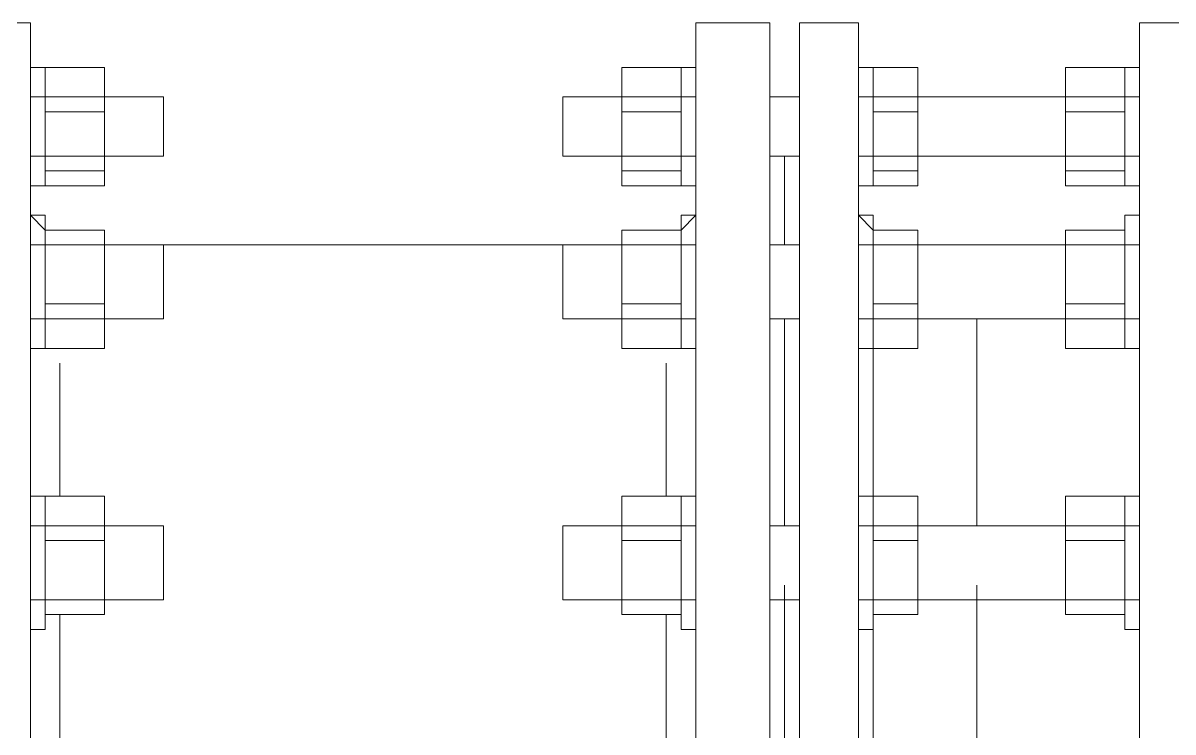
# Model space of a CAD drawing. Extents: x -187 to 52, y -9 to 65.
# Drawn here: x -130.3782 to -130.0493, y 36.1321 to 36.3349 of the extents above; entities that cross this region are included whole.
import ezdxf

# ---------------------------------------------------------------- set-up
doc = ezdxf.new("R2010")
doc.units = 0
doc.header["$MEASUREMENT"] = 0
doc.layers.add('PDF4_Geometría', color=7, linetype='Continuous')

msp = doc.modelspace()

# ---------------------------------------------------------------- linework, layer by layer
at = {"layer": 'PDF4_Geometría', "lineweight": 9}
for points in [[(-130.39725, 36.33489), (-130.37611, 36.33489)], [(-130.37611, 36.31374), (-130.37611, 36.3222), (-130.37611, 36.33066), (-130.37611, 36.33489), (-130.37611, 36.33066), (-130.37611, 36.3222)], [(-130.1858, 36.33489), (-130.16465, 36.33489)], [(-130.1858, 36.31374), (-130.1858, 36.3222), (-130.1858, 36.33066), (-130.1858, 36.33489), (-130.1858, 36.33066), (-130.1858, 36.3222)], [(-130.16465, 36.31374), (-130.16465, 36.3222), (-130.16465, 36.33066), (-130.16465, 36.33489), (-130.16465, 36.33066), (-130.16465, 36.3222)], [(-130.1562, 36.33489), (-130.13928, 36.33489)], [(-130.1562, 36.31374), (-130.1562, 36.3222), (-130.1562, 36.33489), (-130.1562, 36.3222)], [(-130.13928, 36.31374), (-130.13928, 36.3222), (-130.13928, 36.33489), (-130.13928, 36.3222)], [(-130.05893, 36.33489), (-130.04201, 36.33489)], [(-130.05893, 36.31374), (-130.05893, 36.3222), (-130.05893, 36.33489), (-130.05893, 36.3222)], [(-130.37611, 36.3222), (-130.37188, 36.3222)], [(-130.37611, 36.3222), (-130.37188, 36.3222)], [(-130.37611, 36.3222), (-130.37611, 36.31374)], [(-130.37188, 36.31374), (-130.37188, 36.3222)], [(-130.35496, 36.30951), (-130.37188, 36.30951), (-130.37188, 36.3222), (-130.35496, 36.3222)], [(-130.19003, 36.3222), (-130.20694, 36.3222), (-130.20694, 36.31374), (-130.20694, 36.31797), (-130.20694, 36.3222)], [(-130.13928, 36.3222), (-130.13928, 36.31374)], [(-130.35496, 36.31374), (-130.33805, 36.31374)], [(-130.33805, 36.30528), (-130.33805, 36.31374), (-130.33805, 36.30106), (-130.33805, 36.29683)], [(-130.33805, 36.31374), (-130.33805, 36.30528), (-130.33805, 36.29683), (-130.33805, 36.30106)], [(-130.33805, 36.30528), (-130.33805, 36.31374), (-130.33805, 36.30106), (-130.33805, 36.29683)], [(-130.22386, 36.30951), (-130.22386, 36.30106), (-130.22386, 36.29683), (-130.22386, 36.30106), (-130.22386, 36.30951), (-130.22386, 36.31374)], [(-130.22386, 36.30951), (-130.22386, 36.30106), (-130.22386, 36.29683), (-130.22386, 36.30106), (-130.22386, 36.30951), (-130.22386, 36.31374)], [(-130.16465, 36.31374), (-130.1562, 36.31374)], [(-130.19003, 36.2926), (-130.19003, 36.30951), (-130.20694, 36.30951), (-130.20694, 36.2926)], [(-130.12236, 36.2926), (-130.12236, 36.30951), (-130.13505, 36.30951), (-130.13505, 36.2926)], [(-130.37188, 36.29683), (-130.37611, 36.29683)], [(-130.37611, 36.29683), (-130.37611, 36.2926), (-130.37611, 36.28837), (-130.37611, 36.2926)], [(-130.37611, 36.29683), (-130.37611, 36.2926), (-130.37611, 36.28837), (-130.37611, 36.2926)], [(-130.37188, 36.28837), (-130.37188, 36.29683)], [(-130.33805, 36.29683), (-130.35496, 36.29683)], [(-130.19003, 36.28837), (-130.19003, 36.29683), (-130.1858, 36.29683), (-130.22386, 36.29683), (-130.20694, 36.29683), (-130.20694, 36.28837)], [(-130.16042, 36.28837), (-130.16042, 36.29683), (-130.16042, 36.28837), (-130.16042, 36.27568), (-130.16042, 36.27145), (-130.16042, 36.27568), (-130.16042, 36.28837), (-130.16042, 36.29683)], [(-130.13505, 36.28837), (-130.13505, 36.29683)], [(-130.37611, 36.27991), (-130.37611, 36.2926)], [(-130.35496, 36.28837), (-130.35496, 36.2926), (-130.37188, 36.2926), (-130.37188, 36.28837)], [(-130.1858, 36.27991), (-130.1858, 36.2926)], [(-130.16465, 36.26722), (-130.16465, 36.26299), (-130.16465, 36.25877), (-130.16465, 36.25454), (-130.16465, 36.25031), (-130.1562, 36.25031), (-130.1562, 36.25454), (-130.1562, 36.26722), (-130.1562, 36.27145), (-130.1562, 36.27568), (-130.1562, 36.28837), (-130.1562, 36.2926), (-130.1562, 36.28837), (-130.1562, 36.2926), (-130.1562, 36.28837), (-130.1562, 36.27568), (-130.1562, 36.27145), (-130.16465, 36.27145)], [(-130.1562, 36.28837), (-130.1562, 36.2926), (-130.1562, 36.28837), (-130.1562, 36.2926)], [(-130.13505, 36.28837), (-130.13928, 36.28837)], [(-130.05893, 36.28837), (-130.06316, 36.28837)], [(-130.37611, 36.27991), (-130.37188, 36.27568), (-130.37611, 36.27991), (-130.37188, 36.27991)], [(-130.37611, 36.27991), (-130.37188, 36.27991)], [(-130.37188, 36.26722), (-130.37188, 36.27568), (-130.37188, 36.27991), (-130.37188, 36.27568)], [(-130.19003, 36.27568), (-130.1858, 36.27991), (-130.19003, 36.27991), (-130.1858, 36.27991)], [(-130.19003, 36.27991), (-130.1858, 36.27991)], [(-130.13505, 36.27568), (-130.13928, 36.27991), (-130.13505, 36.27991), (-130.13928, 36.27991)], [(-130.06316, 36.27991), (-130.05893, 36.27991)], [(-130.35496, 36.27568), (-130.37188, 36.27568), (-130.35496, 36.27568), (-130.35496, 36.27145)], [(-130.20694, 36.27145), (-130.20694, 36.27568), (-130.19003, 36.27568), (-130.20694, 36.27568)], [(-130.35496, 36.27145), (-130.20694, 36.27145)], [(-130.33805, 36.25877), (-130.33805, 36.26722), (-130.33805, 36.27145), (-130.33805, 36.26722), (-130.33805, 36.26299), (-130.33805, 36.25454), (-130.33805, 36.25031)], [(-130.22386, 36.25454), (-130.22386, 36.25031), (-130.22386, 36.25454), (-130.22386, 36.26299), (-130.22386, 36.27145), (-130.22386, 36.26299)], [(-130.13928, 36.27145), (-130.13928, 36.26722), (-130.13928, 36.25454), (-130.13928, 36.25031), (-130.13928, 36.25454), (-130.13928, 36.26299)], [(-130.12236, 36.27145), (-130.10545, 36.27145), (-130.08007, 36.27145), (-130.10545, 36.27145)], [(-130.06316, 36.27145), (-130.05893, 36.27145)], [(-130.19003, 36.24185), (-130.19003, 36.25454), (-130.20694, 36.25454), (-130.20694, 36.24185)], [(-130.12236, 36.24185), (-130.12236, 36.25454), (-130.13505, 36.25454), (-130.13505, 36.24185)], [(-130.08007, 36.25454), (-130.08007, 36.24185), (-130.06316, 36.24185), (-130.06316, 36.25454)], [(-130.16042, 36.25031), (-130.16042, 36.21647), (-130.16042, 36.1911), (-130.16042, 36.21647)], [(-130.1562, 36.1911), (-130.1562, 36.21647), (-130.1562, 36.25031), (-130.1562, 36.21647)], [(-130.37611, 36.18264), (-130.37611, 36.1911), (-130.37611, 36.19533), (-130.37611, 36.19956), (-130.37611, 36.19533)], [(-130.33805, 36.17418), (-130.33805, 36.18264), (-130.33805, 36.1911), (-130.33805, 36.18687), (-130.33805, 36.17841), (-130.33805, 36.16995)], [(-130.16042, 36.17418), (-130.16042, 36.13612), (-130.16042, 36.10229), (-130.16042, 36.13612)], [(-130.19003, 36.16573), (-130.19003, 36.16995), (-130.20694, 36.16995), (-130.20694, 36.16573)], [(-130.12236, 36.16573), (-130.12236, 36.16995), (-130.13505, 36.16995), (-130.13505, 36.16573)], [(-130.08007, 36.16995), (-130.08007, 36.16573), (-130.06316, 36.16573), (-130.06316, 36.16995)]]:
    msp.add_lwpolyline(points, close=True, dxfattribs=at)
for points in [[(-130.37611, 36.31374), (-130.37611, 36.30951), (-130.37611, 36.31374), (-130.37611, 36.3222), (-130.37611, 36.33066), (-130.37611, 36.33489), (-130.37611, 36.33066), (-130.37611, 36.3222), (-130.37611, 36.29683), (-130.37611, 36.26722), (-130.37611, 36.22916), (-130.37611, 36.18264), (-130.37611, 36.13612), (-130.37611, 36.15727), (-130.37611, 36.16995), (-130.33805, 36.16995)], [(-130.1858, 36.1911), (-130.1858, 36.19533), (-130.1858, 36.18687), (-130.1858, 36.16995), (-130.1858, 36.16573), (-130.1858, 36.17418), (-130.1858, 36.15727), (-130.1858, 36.13612), (-130.1858, 36.18264), (-130.1858, 36.22916), (-130.1858, 36.26722), (-130.1858, 36.29683), (-130.1858, 36.3222), (-130.1858, 36.33066), (-130.1858, 36.33489), (-130.1858, 36.33066), (-130.1858, 36.3222), (-130.1858, 36.31374), (-130.1858, 36.30528), (-130.1858, 36.29683), (-130.1858, 36.28837), (-130.1858, 36.29683), (-130.1858, 36.28837), (-130.1858, 36.30106), (-130.1858, 36.31374), (-130.1858, 36.3222), (-130.19003, 36.3222), (-130.1858, 36.3222), (-130.19003, 36.3222), (-130.1858, 36.3222), (-130.1858, 36.31374), (-130.1858, 36.3222), (-130.1858, 36.31374), (-130.1858, 36.30951), (-130.1858, 36.30528), (-130.1858, 36.29683)], [(-130.16042, 36.29683), (-130.1562, 36.29683), (-130.16042, 36.29683), (-130.16465, 36.29683), (-130.1562, 36.29683), (-130.16465, 36.29683), (-130.16465, 36.30528), (-130.16465, 36.30951), (-130.16465, 36.31374), (-130.16465, 36.3222), (-130.16465, 36.33066), (-130.16465, 36.33489), (-130.16465, 36.33066), (-130.16465, 36.3222), (-130.16465, 36.29683), (-130.16465, 36.26722), (-130.16465, 36.22916), (-130.16465, 36.18264), (-130.16465, 36.13612), (-130.16465, 36.17418)], [(-130.1562, 36.28837), (-130.1562, 36.2926), (-130.1562, 36.29683), (-130.1562, 36.30951), (-130.1562, 36.31374), (-130.1562, 36.31797), (-130.1562, 36.31374), (-130.1562, 36.3222), (-130.1562, 36.33489), (-130.1562, 36.3222), (-130.1562, 36.30106), (-130.1562, 36.26722), (-130.1562, 36.22916), (-130.1562, 36.18264), (-130.1562, 36.13612), (-130.1562, 36.17418)], [(-130.13928, 36.2926), (-130.13928, 36.29683), (-130.13928, 36.30951), (-130.13928, 36.31374), (-130.13928, 36.31797), (-130.13928, 36.31374), (-130.13928, 36.3222), (-130.13928, 36.33489), (-130.13928, 36.3222), (-130.13928, 36.30106), (-130.13928, 36.26722), (-130.13928, 36.22916), (-130.13928, 36.18264), (-130.13928, 36.13612), (-130.13928, 36.0896)], [(-130.05893, 36.10229), (-130.05893, 36.13612), (-130.05893, 36.18264), (-130.05893, 36.22916), (-130.05893, 36.26722), (-130.05893, 36.30106), (-130.05893, 36.3222), (-130.05893, 36.33489), (-130.05893, 36.3222), (-130.05893, 36.31374), (-130.05893, 36.31797), (-130.05893, 36.31374), (-130.05893, 36.30951), (-130.05893, 36.29683), (-130.05893, 36.2926)], [(-130.37611, 36.3222), (-130.37611, 36.31797), (-130.37611, 36.31374)], [(-130.37611, 36.31374), (-130.37611, 36.31797), (-130.37611, 36.3222)], [(-130.37611, 36.30106), (-130.37611, 36.30528), (-130.37611, 36.29683), (-130.37611, 36.28837), (-130.37611, 36.29683), (-130.37611, 36.30951), (-130.37611, 36.3222), (-130.37611, 36.31797), (-130.37611, 36.31374), (-130.37611, 36.31797), (-130.37611, 36.3222), (-130.37611, 36.31374), (-130.37188, 36.31374), (-130.37188, 36.31797), (-130.37188, 36.3222), (-130.35496, 36.3222), (-130.35496, 36.31797), (-130.35496, 36.31374), (-130.35496, 36.31797), (-130.35496, 36.3222), (-130.37188, 36.3222), (-130.37188, 36.31374), (-130.37188, 36.30951), (-130.37188, 36.2926), (-130.37188, 36.29683), (-130.37188, 36.28837), (-130.35496, 36.28837), (-130.37188, 36.28837), (-130.37188, 36.29683), (-130.37611, 36.29683), (-130.33805, 36.29683), (-130.35496, 36.29683), (-130.35496, 36.28837), (-130.35496, 36.29683), (-130.35496, 36.30528), (-130.35496, 36.31374)], [(-130.37188, 36.3222), (-130.35496, 36.3222)], [(-130.37188, 36.3222), (-130.37188, 36.31797)], [(-130.37188, 36.31374), (-130.37188, 36.31797), (-130.37188, 36.3222)], [(-130.37188, 36.3222), (-130.37188, 36.31797), (-130.37188, 36.31374)], [(-130.37188, 36.28837), (-130.37188, 36.29683), (-130.37188, 36.30951), (-130.37188, 36.3222)], [(-130.37188, 36.3222), (-130.37188, 36.31374)], [(-130.37188, 36.31374), (-130.37188, 36.31797), (-130.37188, 36.3222)], [(-130.37188, 36.3222), (-130.37188, 36.31797), (-130.37188, 36.31374)], [(-130.35496, 36.31374), (-130.35496, 36.3222)], [(-130.19003, 36.30106), (-130.19003, 36.29683), (-130.19003, 36.30528), (-130.19003, 36.31374), (-130.19003, 36.3222), (-130.20694, 36.3222), (-130.20694, 36.31797), (-130.20694, 36.31374), (-130.22386, 36.31374), (-130.1858, 36.31374), (-130.19003, 36.31374), (-130.19003, 36.31797), (-130.19003, 36.31374), (-130.19003, 36.3222), (-130.19003, 36.31374), (-130.19003, 36.3222), (-130.19003, 36.31374), (-130.19003, 36.30106), (-130.19003, 36.28837), (-130.1858, 36.28837), (-130.19003, 36.28837), (-130.1858, 36.28837), (-130.19003, 36.28837), (-130.19003, 36.29683), (-130.19003, 36.2926), (-130.19003, 36.28837), (-130.20694, 36.28837), (-130.20694, 36.2926), (-130.20694, 36.28837), (-130.19003, 36.28837), (-130.20694, 36.28837), (-130.20694, 36.29683), (-130.20694, 36.2926)], [(-130.20694, 36.30528), (-130.20694, 36.30951), (-130.20694, 36.3222), (-130.19003, 36.3222), (-130.19003, 36.31797), (-130.19003, 36.3222), (-130.19003, 36.30951), (-130.19003, 36.30528)], [(-130.19003, 36.31374), (-130.19003, 36.3222), (-130.19003, 36.31374)], [(-130.19003, 36.31374), (-130.19003, 36.3222), (-130.19003, 36.31374)], [(-130.1858, 36.31374), (-130.1858, 36.3222), (-130.1858, 36.31374)], [(-130.1858, 36.31374), (-130.1858, 36.3222), (-130.1858, 36.31374)], [(-130.05893, 36.29683), (-130.05893, 36.30528), (-130.05893, 36.31374), (-130.05893, 36.3222), (-130.05893, 36.31374), (-130.05893, 36.3222), (-130.06316, 36.3222), (-130.05893, 36.3222), (-130.06316, 36.3222), (-130.05893, 36.3222), (-130.05893, 36.31374), (-130.05893, 36.30106), (-130.05893, 36.28837), (-130.05893, 36.29683), (-130.05893, 36.27145), (-130.05893, 36.27991), (-130.05893, 36.27145), (-130.05893, 36.25877), (-130.05893, 36.24608), (-130.05893, 36.24185), (-130.05893, 36.24608), (-130.05893, 36.25031), (-130.05893, 36.25454), (-130.05893, 36.26722), (-130.05893, 36.27145), (-130.05893, 36.29683), (-130.05893, 36.27145), (-130.13928, 36.27145), (-130.13928, 36.27991), (-130.13928, 36.27145), (-130.13928, 36.27991), (-130.13505, 36.27991), (-130.13928, 36.27991), (-130.13928, 36.27145), (-130.13928, 36.27991), (-130.13928, 36.27145), (-130.13928, 36.25877), (-130.13928, 36.24608), (-130.13928, 36.24185), (-130.13505, 36.24185), (-130.13505, 36.23339), (-130.13505, 36.20379), (-130.13505, 36.19956), (-130.13928, 36.19956)], [(-130.13928, 36.31374), (-130.13928, 36.3222), (-130.13928, 36.31374)], [(-130.13928, 36.31374), (-130.13928, 36.3222), (-130.13928, 36.31374)], [(-130.13928, 36.3222), (-130.13928, 36.31374), (-130.13928, 36.30106), (-130.13928, 36.28837)], [(-130.13928, 36.31374), (-130.13928, 36.3222)], [(-130.13505, 36.30528), (-130.13505, 36.30951), (-130.13505, 36.3222), (-130.12236, 36.3222), (-130.12236, 36.31374), (-130.12236, 36.31797), (-130.12236, 36.3222), (-130.13505, 36.3222), (-130.13505, 36.31797), (-130.13505, 36.31374), (-130.13505, 36.30528), (-130.13505, 36.29683), (-130.13505, 36.28837), (-130.13505, 36.30106), (-130.13505, 36.31374), (-130.13505, 36.3222), (-130.13928, 36.3222), (-130.13505, 36.3222), (-130.13928, 36.3222), (-130.13505, 36.3222), (-130.13505, 36.31797), (-130.13505, 36.31374), (-130.13928, 36.31374), (-130.05893, 36.31374), (-130.06316, 36.31374), (-130.06316, 36.31797), (-130.06316, 36.3222), (-130.06316, 36.31374), (-130.06316, 36.3222), (-130.08007, 36.3222), (-130.08007, 36.31374), (-130.08007, 36.31797), (-130.08007, 36.3222), (-130.06316, 36.3222), (-130.06316, 36.30951), (-130.06316, 36.30528)], [(-130.13505, 36.31374), (-130.13505, 36.3222), (-130.13505, 36.31374)], [(-130.13505, 36.31374), (-130.13505, 36.3222), (-130.13505, 36.31374)], [(-130.08007, 36.30528), (-130.08007, 36.30951), (-130.08007, 36.2926), (-130.06316, 36.2926), (-130.06316, 36.30951), (-130.08007, 36.30951), (-130.08007, 36.3222), (-130.08007, 36.31797), (-130.08007, 36.31374), (-130.12236, 36.31374), (-130.12236, 36.31797), (-130.12236, 36.3222), (-130.13505, 36.3222), (-130.13505, 36.31374), (-130.13505, 36.3222), (-130.13505, 36.31374), (-130.13505, 36.3222), (-130.12236, 36.3222), (-130.12236, 36.30951), (-130.12236, 36.30528)], [(-130.08007, 36.3222), (-130.06316, 36.3222)], [(-130.08007, 36.3222), (-130.06316, 36.3222)], [(-130.06316, 36.31374), (-130.06316, 36.3222), (-130.06316, 36.31374)], [(-130.06316, 36.31374), (-130.06316, 36.3222)], [(-130.06316, 36.31374), (-130.06316, 36.3222), (-130.06316, 36.31374)], [(-130.06316, 36.31797), (-130.06316, 36.3222)], [(-130.06316, 36.31374), (-130.06316, 36.3222)], [(-130.06316, 36.3222), (-130.06316, 36.31374), (-130.06316, 36.30106), (-130.06316, 36.28837)], [(-130.05893, 36.31374), (-130.05893, 36.3222), (-130.05893, 36.31374)], [(-130.05893, 36.31374), (-130.05893, 36.3222), (-130.05893, 36.31374)], [(-130.37188, 36.31797), (-130.37188, 36.31374)], [(-130.06316, 36.31374), (-130.06316, 36.31797)], [(-130.37188, 36.31374), (-130.37611, 36.31374)], [(-130.37188, 36.31374), (-130.37611, 36.31374)], [(-130.33805, 36.31374), (-130.37611, 36.31374)], [(-130.37188, 36.30528), (-130.37188, 36.31374)], [(-130.33805, 36.31374), (-130.35496, 36.31374)], [(-130.33805, 36.31374), (-130.33805, 36.30528), (-130.33805, 36.29683)], [(-130.33805, 36.29683), (-130.33805, 36.30106), (-130.33805, 36.31374)], [(-130.22386, 36.30528), (-130.22386, 36.31374), (-130.22386, 36.30528)], [(-130.22386, 36.30528), (-130.22386, 36.31374), (-130.22386, 36.30528)], [(-130.13928, 36.29683), (-130.13928, 36.30528), (-130.13928, 36.31374)], [(-130.06316, 36.29683), (-130.06316, 36.30528), (-130.06316, 36.31374)], [(-130.35496, 36.2926), (-130.35496, 36.30951)], [(-130.37188, 36.29683), (-130.37188, 36.30528)], [(-130.37188, 36.30528), (-130.37188, 36.30106)], [(-130.22386, 36.30528), (-130.22386, 36.29683), (-130.22386, 36.30528)], [(-130.22386, 36.30528), (-130.22386, 36.29683), (-130.22386, 36.30528)], [(-130.20694, 36.29683), (-130.20694, 36.30106)], [(-130.08007, 36.2926), (-130.08007, 36.28837), (-130.06316, 36.28837), (-130.06316, 36.2926), (-130.06316, 36.29683), (-130.05893, 36.29683), (-130.13928, 36.29683), (-130.13505, 36.29683), (-130.13505, 36.28837), (-130.12236, 36.28837), (-130.12236, 36.29683), (-130.12236, 36.30106)], [(-130.13505, 36.30106), (-130.13505, 36.29683), (-130.13505, 36.28837), (-130.12236, 36.28837), (-130.12236, 36.29683), (-130.08007, 36.29683), (-130.08007, 36.28837), (-130.06316, 36.28837), (-130.06316, 36.29683), (-130.06316, 36.28837), (-130.08007, 36.28837), (-130.08007, 36.29683), (-130.08007, 36.30106)], [(-130.06316, 36.30106), (-130.06316, 36.29683)], [(-130.37611, 36.29683), (-130.37611, 36.28837), (-130.37611, 36.29683)], [(-130.37188, 36.2926), (-130.37188, 36.28837), (-130.35496, 36.28837), (-130.35496, 36.2926), (-130.35496, 36.29683)], [(-130.37188, 36.28837), (-130.37188, 36.2926), (-130.37188, 36.29683)], [(-130.37188, 36.29683), (-130.37188, 36.2926), (-130.37188, 36.28837)], [(-130.37188, 36.29683), (-130.37188, 36.28837)], [(-130.37188, 36.28837), (-130.37188, 36.2926), (-130.37188, 36.29683)], [(-130.37188, 36.29683), (-130.37188, 36.2926), (-130.37188, 36.28837)], [(-130.19003, 36.29683), (-130.19003, 36.28837), (-130.19003, 36.29683)], [(-130.19003, 36.29683), (-130.19003, 36.28837), (-130.19003, 36.29683)], [(-130.19003, 36.29683), (-130.19003, 36.28837), (-130.19003, 36.29683)], [(-130.19003, 36.29683), (-130.19003, 36.28837), (-130.19003, 36.2926)], [(-130.1858, 36.29683), (-130.1858, 36.28837), (-130.1858, 36.29683)], [(-130.1858, 36.29683), (-130.1858, 36.28837), (-130.1858, 36.29683)], [(-130.16465, 36.27145), (-130.16465, 36.27568), (-130.16465, 36.28837), (-130.16465, 36.29683), (-130.16465, 36.28837), (-130.16465, 36.29683), (-130.16465, 36.28837), (-130.16465, 36.29683), (-130.16465, 36.28837), (-130.16465, 36.2926)], [(-130.16042, 36.28837), (-130.16042, 36.29683), (-130.16042, 36.28837)], [(-130.16042, 36.28837), (-130.16042, 36.29683), (-130.16042, 36.28837)], [(-130.16042, 36.28837), (-130.16042, 36.29683), (-130.16042, 36.28837)], [(-130.16042, 36.28837), (-130.16042, 36.29683), (-130.16042, 36.28837), (-130.16042, 36.27568), (-130.16042, 36.27145)], [(-130.13928, 36.27145), (-130.13928, 36.29683)], [(-130.13928, 36.29683), (-130.13928, 36.27145)], [(-130.13928, 36.29683), (-130.13928, 36.28837), (-130.13928, 36.29683)], [(-130.13928, 36.29683), (-130.13928, 36.28837), (-130.13928, 36.29683)], [(-130.13928, 36.27145), (-130.13928, 36.29683)], [(-130.13928, 36.29683), (-130.13928, 36.28837), (-130.13928, 36.29683)], [(-130.13928, 36.28837), (-130.13928, 36.29683)], [(-130.13505, 36.29683), (-130.13505, 36.28837), (-130.13505, 36.29683)], [(-130.13505, 36.29683), (-130.13505, 36.2926), (-130.13505, 36.28837), (-130.12236, 36.28837), (-130.13505, 36.28837), (-130.13505, 36.2926)], [(-130.13505, 36.29683), (-130.13505, 36.28837), (-130.13505, 36.29683)], [(-130.12236, 36.2926), (-130.12236, 36.28837), (-130.12236, 36.2926), (-130.12236, 36.29683)], [(-130.08007, 36.29683), (-130.08007, 36.2926), (-130.08007, 36.28837), (-130.06316, 36.28837), (-130.06316, 36.2926)], [(-130.06316, 36.29683), (-130.06316, 36.28837), (-130.06316, 36.29683)], [(-130.06316, 36.28837), (-130.06316, 36.29683)], [(-130.06316, 36.29683), (-130.06316, 36.28837)], [(-130.06316, 36.29683), (-130.06316, 36.28837), (-130.06316, 36.29683)], [(-130.06316, 36.28837), (-130.06316, 36.29683)], [(-130.05893, 36.29683), (-130.05893, 36.28837), (-130.05893, 36.29683)], [(-130.05893, 36.29683), (-130.05893, 36.28837), (-130.05893, 36.29683)], [(-130.05893, 36.29683), (-130.05893, 36.28837), (-130.05893, 36.29683)], [(-130.37611, 36.27991), (-130.37611, 36.2926)], [(-130.1858, 36.2926), (-130.1858, 36.27991)], [(-130.1562, 36.28837), (-130.1562, 36.2926), (-130.1562, 36.28837)], [(-130.37611, 36.28837), (-130.37188, 36.28837)], [(-130.37611, 36.28837), (-130.37188, 36.28837)], [(-130.37611, 36.28837), (-130.37188, 36.28837)], [(-130.37611, 36.28837), (-130.37188, 36.28837)], [(-130.13928, 36.28837), (-130.13505, 36.28837)], [(-130.13928, 36.28837), (-130.13505, 36.28837)], [(-130.06316, 36.28837), (-130.05893, 36.28837)], [(-130.06316, 36.28837), (-130.05893, 36.28837)], [(-130.37611, 36.27991), (-130.37611, 36.27568), (-130.37611, 36.26722)], [(-130.37611, 36.27568), (-130.37611, 36.26722), (-130.37611, 36.27145), (-130.37611, 36.26722), (-130.37611, 36.27568), (-130.37611, 36.27991)], [(-130.37188, 36.27568), (-130.37188, 36.27991), (-130.37188, 36.27568)], [(-130.37188, 36.27568), (-130.37188, 36.27991), (-130.37188, 36.27568)], [(-130.37188, 36.27568), (-130.37188, 36.27991), (-130.37188, 36.27568)], [(-130.22386, 36.25031), (-130.1858, 36.25031), (-130.1858, 36.25454), (-130.1858, 36.25877), (-130.1858, 36.26299), (-130.1858, 36.26722), (-130.1858, 36.27145), (-130.1858, 36.27991), (-130.1858, 36.27145), (-130.1858, 36.25877), (-130.1858, 36.24608), (-130.1858, 36.24185), (-130.19003, 36.24185), (-130.19003, 36.24608), (-130.19003, 36.25877), (-130.19003, 36.27145), (-130.19003, 36.27991), (-130.19003, 36.27145), (-130.20694, 36.27145), (-130.20694, 36.27568), (-130.19003, 36.27568)], [(-130.19003, 36.27568), (-130.19003, 36.27991), (-130.19003, 36.27568)], [(-130.19003, 36.27991), (-130.19003, 36.27568), (-130.19003, 36.27991)], [(-130.19003, 36.27568), (-130.19003, 36.27991), (-130.19003, 36.27568)], [(-130.1858, 36.27145), (-130.1858, 36.27568), (-130.1858, 36.27991)], [(-130.13928, 36.27145), (-130.13928, 36.27991), (-130.13928, 36.27145)], [(-130.13928, 36.27991), (-130.13928, 36.27145), (-130.13928, 36.27991)], [(-130.13928, 36.27145), (-130.13928, 36.27991), (-130.13928, 36.27145)], [(-130.13505, 36.27145), (-130.13505, 36.27991), (-130.13505, 36.27145)], [(-130.12236, 36.27145), (-130.12236, 36.27568), (-130.13505, 36.27568), (-130.13505, 36.27145), (-130.12236, 36.27145), (-130.12236, 36.27568), (-130.13505, 36.27568), (-130.13505, 36.27145), (-130.13505, 36.27991), (-130.13505, 36.27145)], [(-130.13505, 36.27145), (-130.13505, 36.27991), (-130.13505, 36.27145)], [(-130.12236, 36.26722), (-130.12236, 36.27145), (-130.12236, 36.27568), (-130.13505, 36.27568), (-130.13505, 36.27145), (-130.13505, 36.26299), (-130.13505, 36.25454), (-130.13505, 36.25031), (-130.13505, 36.24608), (-130.13505, 36.24185), (-130.13505, 36.24608), (-130.13505, 36.25877), (-130.13505, 36.27145), (-130.13505, 36.27991), (-130.13505, 36.27145), (-130.13505, 36.26722)], [(-130.08007, 36.26722), (-130.08007, 36.27145), (-130.08007, 36.27568), (-130.06316, 36.27568), (-130.06316, 36.27145), (-130.06316, 36.27568), (-130.08007, 36.27568), (-130.06316, 36.27568), (-130.06316, 36.27145), (-130.08007, 36.27145), (-130.08007, 36.27568), (-130.08007, 36.27145), (-130.08007, 36.27568), (-130.06316, 36.27568), (-130.06316, 36.27145), (-130.06316, 36.27991), (-130.06316, 36.27145), (-130.06316, 36.25877), (-130.06316, 36.24608), (-130.06316, 36.24185)], [(-130.05893, 36.27991), (-130.06316, 36.27991)], [(-130.05893, 36.27991), (-130.06316, 36.27991)], [(-130.06316, 36.27145), (-130.06316, 36.27991), (-130.06316, 36.27145)], [(-130.06316, 36.27145), (-130.06316, 36.27991)], [(-130.06316, 36.27991), (-130.06316, 36.27145)], [(-130.06316, 36.27145), (-130.06316, 36.27991), (-130.06316, 36.27145)], [(-130.05893, 36.27145), (-130.05893, 36.27991), (-130.05893, 36.27145)], [(-130.05893, 36.27991), (-130.05893, 36.27145), (-130.05893, 36.27991)], [(-130.05893, 36.27145), (-130.05893, 36.27991), (-130.05893, 36.27145)], [(-130.37188, 36.27568), (-130.35496, 36.27568)], [(-130.37188, 36.27568), (-130.35496, 36.27568)], [(-130.37188, 36.27568), (-130.37188, 36.27145), (-130.35496, 36.27145)], [(-130.35496, 36.27145), (-130.35496, 36.27568)], [(-130.35496, 36.27145), (-130.35496, 36.27568)], [(-130.19003, 36.27145), (-130.19003, 36.26299), (-130.19003, 36.25454), (-130.19003, 36.25031), (-130.19003, 36.25454), (-130.19003, 36.27145), (-130.19003, 36.27568), (-130.20694, 36.27568), (-130.20694, 36.27145), (-130.20694, 36.26722)], [(-130.13505, 36.27568), (-130.12236, 36.27568)], [(-130.13505, 36.27568), (-130.13505, 36.27145)], [(-130.12236, 36.27145), (-130.12236, 36.27568)], [(-130.33805, 36.27145), (-130.37611, 36.27145), (-130.37188, 36.27145), (-130.37188, 36.26722), (-130.37188, 36.25877), (-130.37188, 36.25031), (-130.37188, 36.24185), (-130.37188, 36.25454), (-130.37188, 36.26722)], [(-130.37611, 36.27145), (-130.37611, 36.26722), (-130.37611, 36.25454), (-130.37611, 36.24185), (-130.37611, 36.25031), (-130.37611, 36.25454)], [(-130.37188, 36.27145), (-130.37188, 36.25454), (-130.35496, 36.25454), (-130.35496, 36.27145)], [(-130.37188, 36.26722), (-130.37188, 36.27145), (-130.37188, 36.26722)], [(-130.35496, 36.27145), (-130.35496, 36.26722), (-130.35496, 36.25877), (-130.35496, 36.25031)], [(-130.19003, 36.26722), (-130.19003, 36.27145), (-130.1858, 36.27145), (-130.22386, 36.27145)], [(-130.20694, 36.25031), (-130.20694, 36.25454), (-130.20694, 36.27145)], [(-130.1858, 36.27145), (-130.1858, 36.26299), (-130.1858, 36.25454), (-130.1858, 36.25031)], [(-130.13505, 36.25031), (-130.13505, 36.25454), (-130.13505, 36.27145)], [(-130.12236, 36.27145), (-130.12236, 36.25454), (-130.12236, 36.25031)], [(-130.08007, 36.25031), (-130.08007, 36.25454), (-130.08007, 36.27145)], [(-130.06316, 36.26722), (-130.06316, 36.27145), (-130.06316, 36.26299), (-130.06316, 36.25454), (-130.06316, 36.25031), (-130.06316, 36.24608), (-130.06316, 36.24185), (-130.05893, 36.24185)], [(-130.06316, 36.27145), (-130.06316, 36.25454), (-130.06316, 36.25031)], [(-130.05893, 36.27145), (-130.05893, 36.26299), (-130.05893, 36.25454), (-130.05893, 36.25031)], [(-130.37611, 36.26722), (-130.37611, 36.25877), (-130.37611, 36.25031)], [(-130.37611, 36.25877), (-130.37611, 36.26299)], [(-130.37188, 36.26299), (-130.37188, 36.25877)], [(-130.20694, 36.25877), (-130.20694, 36.26299)], [(-130.19003, 36.26299), (-130.19003, 36.25877)], [(-130.13505, 36.25877), (-130.13505, 36.26299)], [(-130.08007, 36.25877), (-130.08007, 36.26299)], [(-130.06316, 36.26299), (-130.06316, 36.25877)], [(-130.37611, 36.24185), (-130.37188, 36.24185), (-130.35496, 36.24185), (-130.35496, 36.25454)], [(-130.37188, 36.25031), (-130.37188, 36.25454), (-130.37188, 36.24185)], [(-130.37188, 36.19956), (-130.37188, 36.18687), (-130.35496, 36.18687), (-130.35496, 36.19956), (-130.37188, 36.19956), (-130.37611, 36.19956), (-130.37611, 36.21647), (-130.37611, 36.23339), (-130.37611, 36.24608), (-130.37611, 36.25031), (-130.33805, 36.25031)], [(-130.19003, 36.24185), (-130.19003, 36.24608), (-130.19003, 36.25031)], [(-130.1858, 36.25031), (-130.1858, 36.24608), (-130.1858, 36.24185)], [(-130.16465, 36.1911), (-130.16465, 36.21647), (-130.16465, 36.25031)], [(-130.16042, 36.25031), (-130.16042, 36.21647), (-130.16042, 36.1911)], [(-130.13928, 36.1911), (-130.13928, 36.18264), (-130.13928, 36.16995), (-130.05893, 36.16995), (-130.05893, 36.18264), (-130.05893, 36.1911), (-130.13928, 36.1911), (-130.13928, 36.20802), (-130.13928, 36.23762), (-130.13928, 36.25031), (-130.05893, 36.25031), (-130.05893, 36.23762), (-130.05893, 36.20802), (-130.05893, 36.1911), (-130.05893, 36.18264), (-130.05893, 36.17418), (-130.05893, 36.16995), (-130.05893, 36.17418), (-130.05893, 36.16573), (-130.05893, 36.16995), (-130.05893, 36.18687), (-130.05893, 36.19533), (-130.05893, 36.19956), (-130.05893, 36.1911)], [(-130.13928, 36.24185), (-130.13928, 36.24608), (-130.13928, 36.25031)], [(-130.10545, 36.25031), (-130.10545, 36.23762), (-130.10545, 36.20802), (-130.10545, 36.1911)], [(-130.1858, 36.24608), (-130.1858, 36.23339), (-130.1858, 36.21647), (-130.1858, 36.19956), (-130.19003, 36.19956), (-130.20694, 36.19956), (-130.20694, 36.18687), (-130.19003, 36.18687), (-130.19003, 36.16995), (-130.19003, 36.17841), (-130.19003, 36.17418), (-130.19003, 36.16573), (-130.19003, 36.1615), (-130.19003, 36.16995), (-130.19003, 36.18687), (-130.19003, 36.19533), (-130.19003, 36.19956), (-130.19003, 36.1911), (-130.19003, 36.18264), (-130.19003, 36.18687), (-130.19003, 36.19956)], [(-130.36765, 36.19956), (-130.36765, 36.20802), (-130.36765, 36.21647), (-130.36765, 36.22916), (-130.36765, 36.23762)], [(-130.19426, 36.23762), (-130.19426, 36.22916), (-130.19426, 36.21647), (-130.19426, 36.20802), (-130.19426, 36.19956)], [(-130.37188, 36.18687), (-130.37188, 36.16995), (-130.35496, 36.16995), (-130.35496, 36.16573), (-130.37188, 36.16573), (-130.37188, 36.16995), (-130.37188, 36.17418), (-130.37188, 36.18264), (-130.37188, 36.1911), (-130.37188, 36.18264), (-130.37188, 36.19533), (-130.37188, 36.19956), (-130.37188, 36.19533), (-130.37188, 36.1911)], [(-130.1858, 36.19533), (-130.1858, 36.19956), (-130.1858, 36.1911), (-130.1858, 36.18264), (-130.1858, 36.1911), (-130.22386, 36.1911), (-130.22386, 36.18264), (-130.22386, 36.17418), (-130.22386, 36.16995), (-130.22386, 36.17418), (-130.22386, 36.18264), (-130.22386, 36.1911)], [(-130.13928, 36.10229), (-130.13928, 36.13612), (-130.13928, 36.17418), (-130.13928, 36.16573), (-130.13928, 36.16995), (-130.13928, 36.18687), (-130.13928, 36.19533), (-130.13928, 36.19956), (-130.13928, 36.1911), (-130.13928, 36.18264), (-130.13928, 36.17418), (-130.13928, 36.16995), (-130.13928, 36.17418)], [(-130.13505, 36.18264), (-130.13505, 36.18687), (-130.13505, 36.16995), (-130.13505, 36.18264), (-130.13505, 36.1911), (-130.13505, 36.19956), (-130.13505, 36.19533), (-130.13505, 36.18687), (-130.13505, 36.16995), (-130.13505, 36.1615), (-130.13505, 36.16573), (-130.13505, 36.13612), (-130.13505, 36.10652), (-130.12236, 36.10652), (-130.12236, 36.10229), (-130.13505, 36.10229), (-130.13505, 36.10652)], [(-130.12236, 36.16995), (-130.12236, 36.18687), (-130.13505, 36.18687), (-130.13505, 36.19956), (-130.12236, 36.19956), (-130.12236, 36.18687), (-130.12236, 36.18264)], [(-130.05893, 36.19956), (-130.06316, 36.19956), (-130.08007, 36.19956), (-130.08007, 36.18687), (-130.06316, 36.18687), (-130.06316, 36.19956)], [(-130.06316, 36.18264), (-130.06316, 36.18687), (-130.06316, 36.16995), (-130.06316, 36.18264), (-130.06316, 36.1911), (-130.06316, 36.19956), (-130.06316, 36.19533), (-130.06316, 36.18687), (-130.06316, 36.16995), (-130.06316, 36.1615), (-130.06316, 36.16573), (-130.06316, 36.17418), (-130.06316, 36.17841)], [(-130.33805, 36.1911), (-130.37611, 36.1911), (-130.37611, 36.19533)], [(-130.37611, 36.1911), (-130.37611, 36.18264), (-130.37611, 36.17418), (-130.37611, 36.16995), (-130.37611, 36.16573), (-130.37611, 36.16995), (-130.37611, 36.18264), (-130.37611, 36.17418)], [(-130.35496, 36.1911), (-130.35496, 36.18264), (-130.35496, 36.17418), (-130.35496, 36.16995), (-130.35496, 36.18687)], [(-130.16465, 36.18264), (-130.16465, 36.1911), (-130.1562, 36.1911), (-130.1562, 36.18264), (-130.1562, 36.17418), (-130.1562, 36.16995), (-130.1562, 36.17418), (-130.1562, 36.13612), (-130.1562, 36.10229)], [(-130.20694, 36.18264), (-130.20694, 36.18687), (-130.20694, 36.16995)], [(-130.08007, 36.18264), (-130.08007, 36.18687), (-130.08007, 36.16995)], [(-130.37188, 36.16995), (-130.37188, 36.1615), (-130.37188, 36.16995), (-130.37188, 36.18264), (-130.37188, 36.17418)], [(-130.22386, 36.16995), (-130.1858, 36.16995), (-130.1858, 36.17418), (-130.1858, 36.17841), (-130.1858, 36.16995)], [(-130.20694, 36.17418), (-130.20694, 36.17841)], [(-130.16465, 36.17841), (-130.16465, 36.17418), (-130.16465, 36.16995), (-130.1562, 36.16995)], [(-130.13505, 36.17841), (-130.13505, 36.17418), (-130.13505, 36.16573)], [(-130.12236, 36.17841), (-130.12236, 36.17418)], [(-130.08007, 36.17418), (-130.08007, 36.17841)], [(-130.16042, 36.17418), (-130.16042, 36.13612), (-130.16042, 36.10229)], [(-130.10545, 36.10229), (-130.10545, 36.13612), (-130.10545, 36.17418)], [(-130.05893, 35.95427), (-130.05893, 35.96273), (-130.05893, 35.97119), (-130.05893, 35.97542), (-130.05893, 35.98387), (-130.05893, 35.97119), (-130.05893, 35.9585), (-130.05893, 35.95004), (-130.05893, 35.93735), (-130.05893, 35.95004), (-130.05893, 35.97119), (-130.05893, 36.00502), (-130.05893, 36.04308), (-130.05893, 36.0896), (-130.05893, 36.13612), (-130.05893, 36.17418)], [(-130.36765, 36.10652), (-130.36765, 36.11921), (-130.36765, 36.13612), (-130.36765, 36.15304), (-130.36765, 36.16573)], [(-130.19426, 36.16573), (-130.19426, 36.15304), (-130.19426, 36.13612), (-130.19426, 36.11921), (-130.19426, 36.10652)], [(-130.37611, 36.1615), (-130.37188, 36.1615)], [(-130.19003, 36.1615), (-130.1858, 36.1615)], [(-130.13928, 36.1615), (-130.13505, 36.1615)], [(-130.06316, 36.1615), (-130.05893, 36.1615)], [(-130.37611, 36.0896), (-130.37611, 36.13612), (-130.37611, 36.11498)], [(-130.22386, 35.9585), (-130.1858, 35.9585), (-130.1858, 35.95004), (-130.1858, 35.9585), (-130.1858, 35.95004), (-130.1858, 35.94158), (-130.1858, 35.93735), (-130.1858, 35.94158), (-130.1858, 35.95004), (-130.1858, 35.97542), (-130.1858, 36.00502), (-130.1858, 36.04308), (-130.1858, 36.0896), (-130.1858, 36.13612), (-130.1858, 36.11498), (-130.1858, 36.10229), (-130.1858, 36.09806), (-130.1858, 36.10652)], [(-130.16465, 36.10229), (-130.16465, 36.13612), (-130.16465, 36.0896)], [(-130.1562, 36.0896), (-130.1562, 36.13612), (-130.1562, 36.10229)]]:
    msp.add_lwpolyline(points, dxfattribs=at)

doc.saveas('drawing.dxf')
